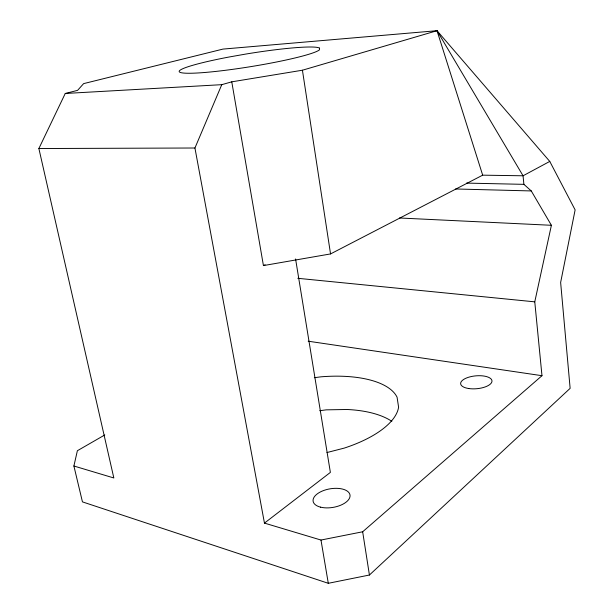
<?xml version="1.0" encoding="UTF-8"?>
<svg xmlns="http://www.w3.org/2000/svg" width="614" height="614" viewBox="0 0 614 614"><rect width="100%" height="100%" fill="white"/><g stroke="black" fill="none" stroke-linecap="round" stroke-linejoin="round"><path stroke-width="0.92" d="M104.802 434.942L77.379 450.722L73.895 466.003L82.453 501.884L328.298 583.3L369.421 575.026L570.137 388.347L560.636 282.478L575.126 209.888L549.768 161.421L437.014 30.7L302.426 70.219L231.77 81.831L221.769 84.671L194.937 148.005L264.457 523.105L320.984 540.044L362.667 531.778L541.978 375.699L534.771 301.842L551.395 225.292L531.271 190.939L523.895 184.346L466.525 183.102M73.895 466.003L113.836 477.968L38.874 148.527L65.253 93.474L77.587 90.358L83.634 83.619L222.982 49.089L437.014 30.7L523.059 175.788L523.895 184.346M264.457 523.105L330.378 472.404L295.58 258.97M549.768 161.421L523.059 175.788L482.681 175.167L437.014 30.7M231.77 81.831L263.429 265.586L330.547 253.927L482.681 175.167M263.429 265.586L265.141 264.749M326.955 452.541L344.231 448.105A90.887 38.552 -9.8 0 0 398.593 407.174L397.074 397.212A90.887 38.552 -9.8 0 0 320.938 376.827L314.345 377.71M319.756 410.712L326.264 409.845L347.063 409.492A89.943 41.123 -9.8 0 1 391.839 421.327M65.253 93.474L221.769 84.671M38.874 148.527L194.937 148.005M455.603 188.974L531.271 190.939M399.507 217.985L551.395 225.292M297.798 278.303L534.771 301.842M308.19 341.2L541.978 375.699M320.984 540.044L328.298 583.3M362.667 531.778L369.421 575.026M302.426 70.219L330.547 253.927M319.556 48.138L319.41 49.911A71.393 6.608 -9.2 0 1 250.09 66.742A71.393 6.608 -9.2 0 1 179.925 72.275A71.393 6.608 -9.2 0 1 228.838 57.056L245.83 54.055A71.393 6.608 -9.2 0 1 319.556 48.138M320.569 507.156A18.719 9.41 -9.7 0 0 349.949 496.841A18.719 9.41 -9.7 0 0 324.115 490.348A18.719 9.41 -9.7 0 0 320.569 507.156M468.735 388.532A15.734 6.447 -5.3 0 0 491.983 380.956A15.734 6.447 -5.3 0 0 468.221 377.364A15.734 6.447 -5.3 0 0 468.735 388.532"/></g></svg>
